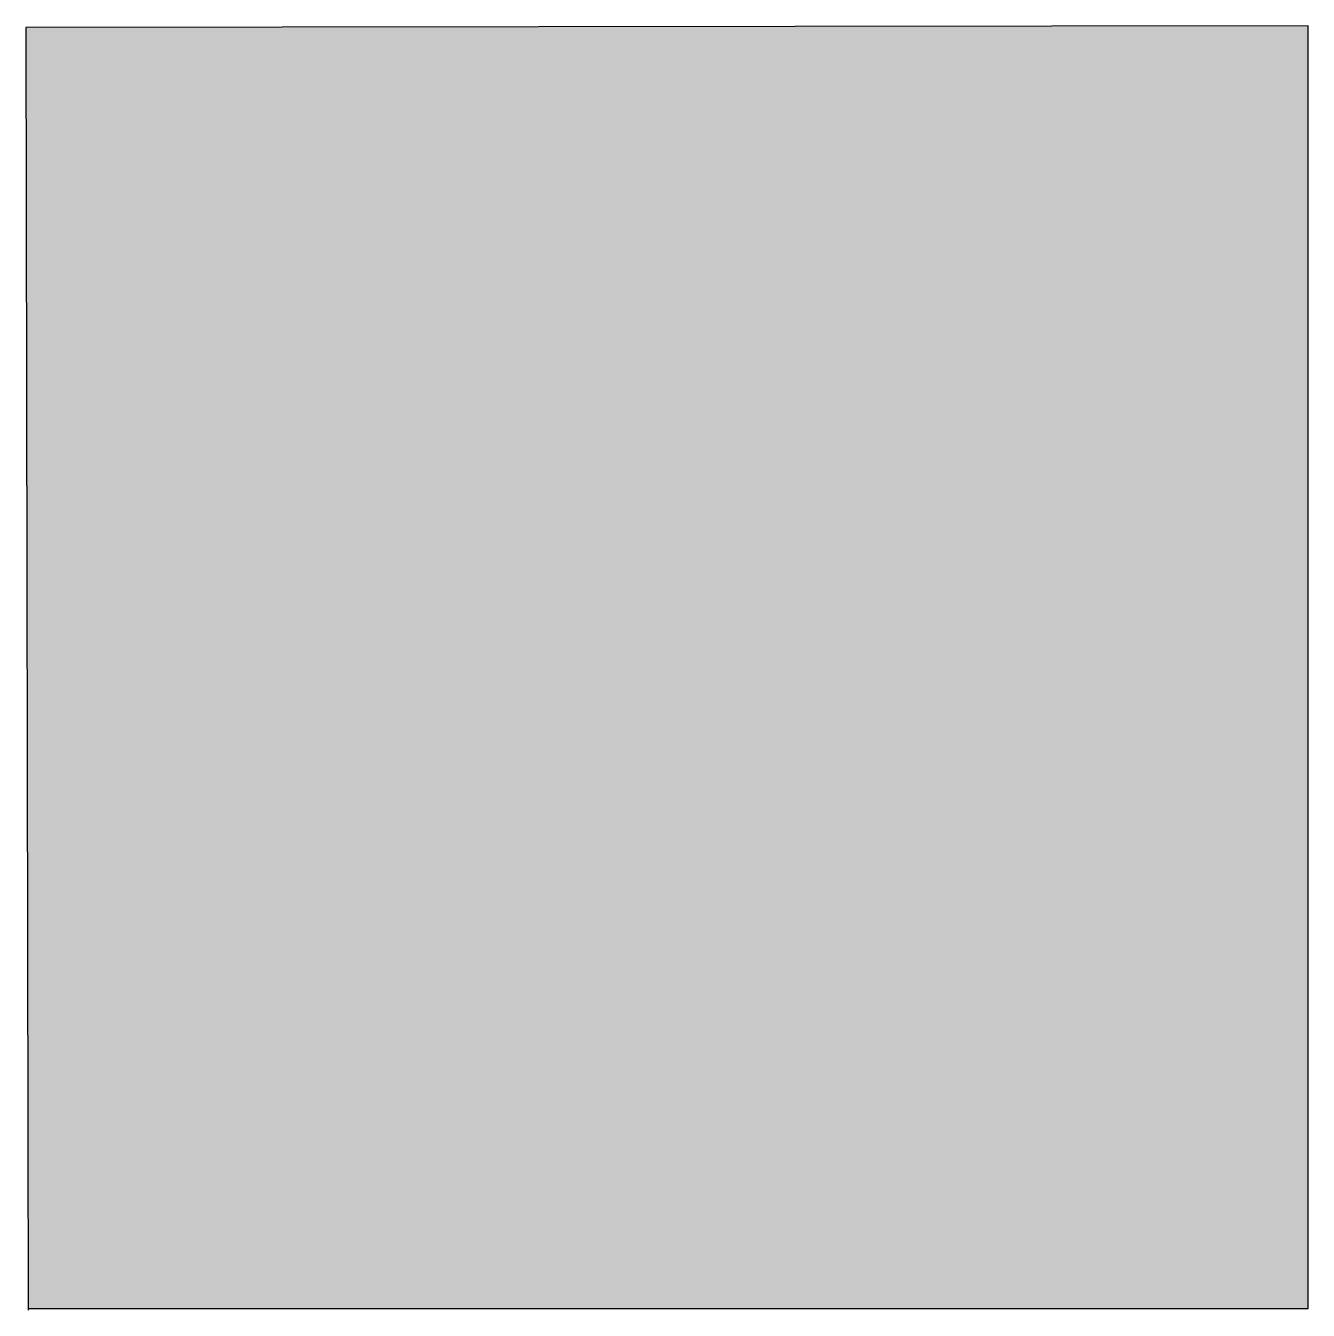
# Model space of a CAD drawing. Header units: inches. Extents: x 1397 to 2993, y 1768 to 2248.
# Drawn here: x 1396.99 to 1405.99, y 1930.81 to 1939.82 of the extents above.
import ezdxf

# ---------------------------------------------------------------- set-up
doc = ezdxf.new("R2010")
doc.units = ezdxf.units.IN
doc.header["$LTSCALE"] = 0.2
doc.layers.add('door', color=10, linetype='Continuous')

msp = doc.modelspace()

# ---------------------------------------------------------------- hatches: boundary and pattern name
at = {"layer": 'door'}
h = msp.add_hatch(color=256, dxfattribs=at)
h.dxf.hatch_style = 1
h.paths.add_polyline_path([(1405.9919, 1939.818), (1396.9919, 1939.8063), (1397.0096, 1930.818), (1405.9919, 1930.818)])

# ---------------------------------------------------------------- linework, layer by layer
for p, q in [((1405.9919, 1939.818), (1396.9919, 1939.8063)), ((1396.9919, 1939.8063), (1397.0097, 1930.8064)), ((1405.9919, 1930.818), (1405.9919, 1939.818)), ((1397.0096, 1930.818), (1405.9919, 1930.818))]:
    msp.add_line(p, q, dxfattribs=at)

doc.saveas('drawing.dxf')
